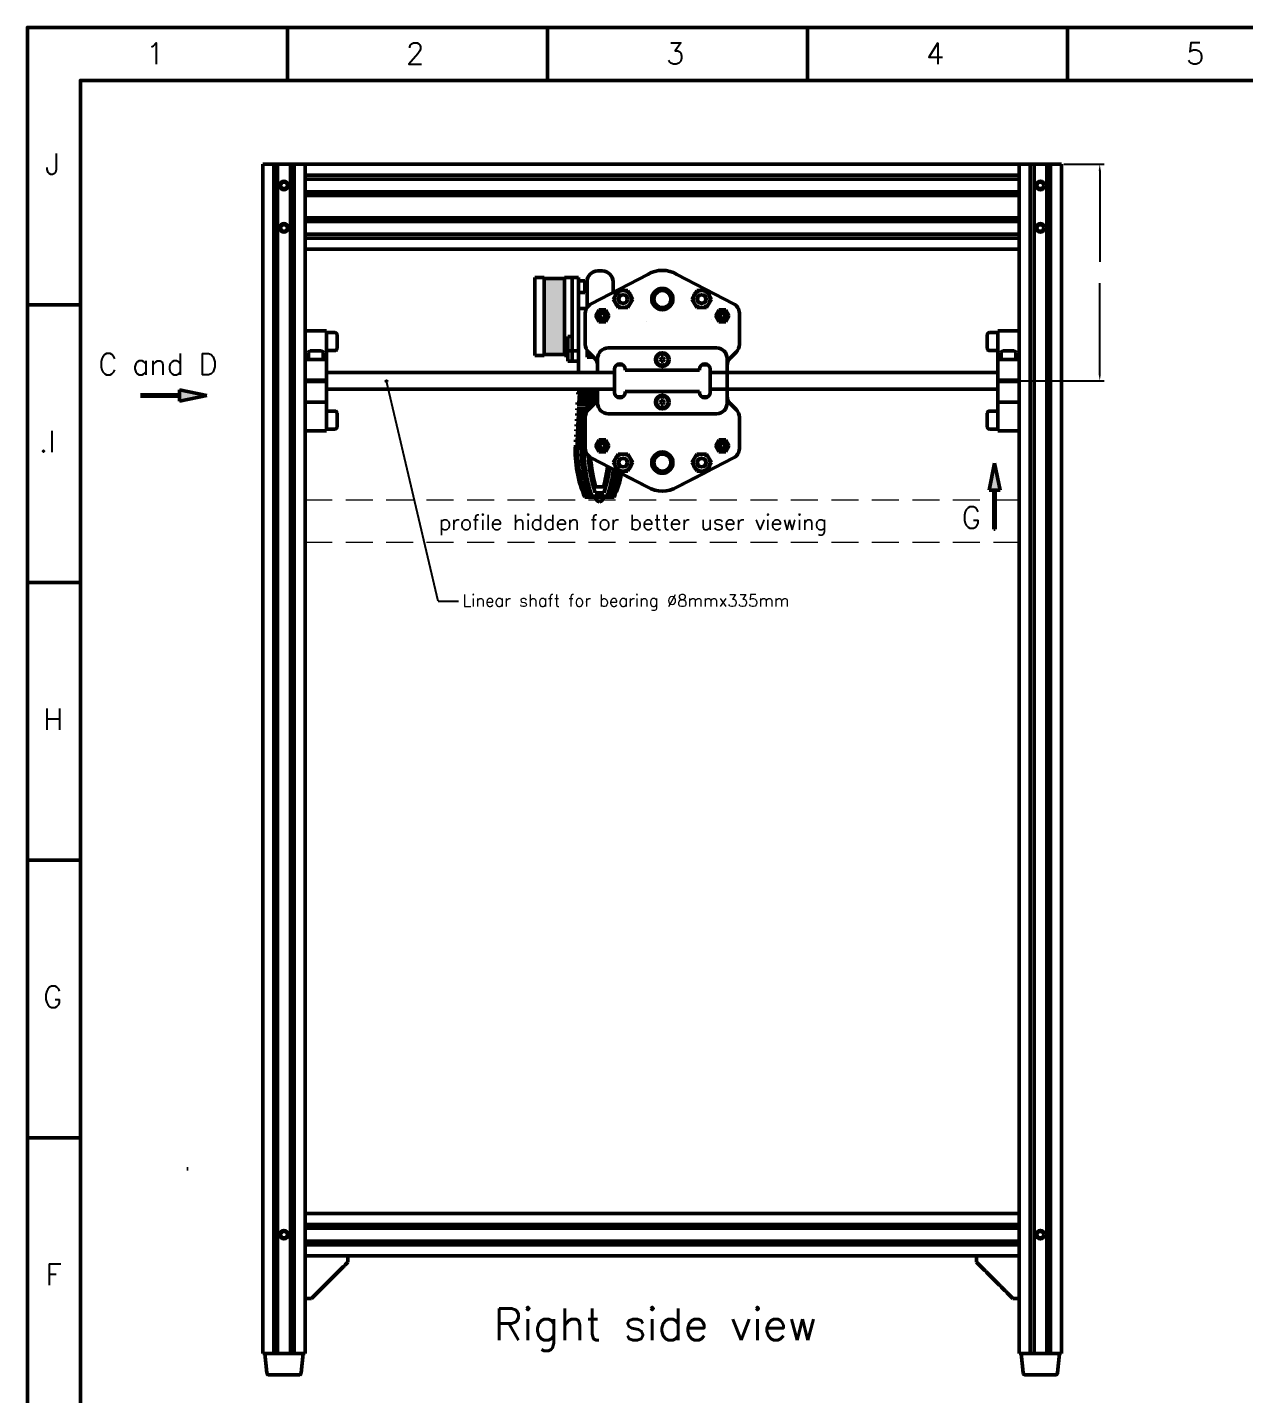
# Model space of a CAD drawing. Extents: x 21047 to 22882, y -7321 to -6014.
# Drawn here: x 21047 to 21619, y -6658 to -6014 of the extents above; entities that cross this region are included whole.
import ezdxf

# ---------------------------------------------------------------- set-up
doc = ezdxf.new("R2010")
doc.units = 0
doc.header["$PDMODE"] = 34
doc.linetypes.add('CENTER', pattern=[50.8, 31.75, -6.35, 6.35, -6.35])
doc.linetypes.add('DASHED', pattern=[19.05, 12.7, -6.35])
doc.layers.get('0').update_dxf_attribs({"lineweight": 0})
for name, color, linetype, lineweight in [('Centro', 1, 'CENTER', 15), ('Extrusora', 4, 'Continuous', 50), ('Fixação e Transmissão', 5, 'Continuous', 50), ('Guias', 30, 'Continuous', 50), ('Hotend', 4, 'Continuous', 50), ('Linha tracejada', 254, 'DASHED', 15), ('Perfis e Cantoneiras', 2, 'Continuous', 50), ('Peças Usinadas', 120, 'Continuous', 50)]:
    doc.layers.add(name, color=color, linetype=linetype, lineweight=lineweight)
doc.layers.add('Cotas', color=90, linetype='Continuous')
doc.layers.add('Hachura', color=9, linetype='Continuous')
doc.styles.get("Standard").update_dxf_attribs({"font": 'romans.shx'})
doc.dimstyles.get("Standard").update_dxf_attribs({"dimtxt": 3, "dimasz": 3, "dimexe": 2, "dimexo": 1, "dimgap": 1, "dimtad": 0, "dimtoh": 1, "dimcen": 0.09, "dimadec": 0, "dimazin": 0, "dimtfac": 1, "dimtdec": 4, "dimtofl": 0, "dimtmove": 0, "dimatfit": 3, "dimfxl": 1, "dimtolj": 1, "dimtzin": 0, "dimarcsym": 0})

# ---------------------------------------------------------------- blocks, each defined once
blk = doc.blocks.new('*D_18')
at = {"color": 0, "linetype": 'ByBlock', "lineweight": -2}
for p, q in [((21534.33, -6078.29), (21553.27, -6078.29)), ((21551.27, -6081.29), (21551.27, -6124.22)), ((21551.27, -6177.29), (21551.27, -6134.36)), ((21514.33, -6180.29), (21553.27, -6180.29))]:
    blk.add_line(p, q, dxfattribs=at)
for points in [[(21551.27, -6078.29), (21550.77, -6081.29), (21551.27, -6078.29), (21551.77, -6081.29)], [(21551.27, -6180.29), (21551.77, -6177.29), (21551.27, -6180.29), (21550.77, -6177.29)]]:
    blk.add_solid(points, dxfattribs=at)
at = {"layer": 'Defpoints', "color": 0, "linetype": 'ByBlock', "lineweight": 0}
for p in [(21533.33, -6078.29), (21551.27, -6078.29), (21513.33, -6180.29), (21551.27, -6180.29)]:
    blk.add_point(p, dxfattribs=at)

msp = doc.modelspace()

# ---------------------------------------------------------------- hatches: boundary and pattern name
at = {"layer": 'Cotas'}
h = msp.add_hatch(color=256, dxfattribs=at)
h.dxf.hatch_style = 1
h.paths.add_polyline_path([(21216.069, -6180.385, 0.2411741), (21215.88, -6180.015, 0.6113775), (21215.157, -6180.385, 1), (21216.069, -6180.385)])
at = {"layer": 'Extrusora'}
h = msp.add_hatch(color=256, dxfattribs=at)
h.dxf.hatch_style = 1
h.paths.add_polyline_path([(21289.798, -6132.148), (21289.798, -6149.983), (21299.371, -6149.983), (21299.371, -6132.148), (21289.798, -6132.148)])
h = msp.add_hatch(color=256, dxfattribs=at)
h.dxf.hatch_style = 1
h.paths.add_polyline_path([(21289.798, -6149.983), (21289.798, -6167.818), (21299.371, -6167.818), (21299.371, -6149.983), (21289.798, -6149.983)])
at = {"layer": 'Perfis e Cantoneiras'}
h = msp.add_hatch(color=130, dxfattribs=at)
h.dxf.hatch_style = 1
h.paths.add_polyline_path([(21118.131, -6189.857), (21130.946, -6187.216), (21118.131, -6184.576), (21118.131, -6187.216), (21118.131, -6189.857)])
h = msp.add_hatch(color=130, dxfattribs=at)
h.dxf.hatch_style = 1
h.paths.add_polyline_path([(21099.867, -6187.529), (21118.131, -6187.529), (21118.131, -6186.904), (21099.867, -6186.904), (21099.867, -6187.529)])
h = msp.add_hatch(color=130, dxfattribs=at)
h.dxf.hatch_style = 1
h.paths.add_polyline_path([(21504.443, -6231.793), (21501.803, -6218.978), (21499.162, -6231.793), (21501.803, -6231.793), (21504.443, -6231.793)])
h = msp.add_hatch(color=130, dxfattribs=at)
h.dxf.hatch_style = 1
h.paths.add_polyline_path([(21502.115, -6250.057), (21502.115, -6231.793), (21501.49, -6231.793), (21501.49, -6250.057), (21502.115, -6250.057)])

# ---------------------------------------------------------------- linework, layer by layer
at = {"layer": 'Centro', "ltscale": 0.1}
msp.add_line((21338.154, -6152.194), (21338.154, -6152.176), dxfattribs=at)
at = {"layer": 'Cotas'}
for q in [(21215.613, -6180.385), (21249.448, -6283.967)]:
    msp.add_line((21239.846, -6283.967), q, dxfattribs=at)
msp.add_circle((21215.613, -6180.385), 0.456, dxfattribs=at)
at = {"layer": 'Extrusora'}
for p, q in [((21285.37, -6168.354), (21285.37, -6131.612)), ((21289.798, -6131.612), (21285.37, -6131.612)), ((21289.798, -6168.354), (21289.798, -6131.612)), ((21289.798, -6132.148), (21299.371, -6132.148)), ((21289.798, -6132.148), (21299.371, -6132.148)), ((21305.909, -6131.612), (21299.371, -6131.612)), ((21299.371, -6168.354), (21299.371, -6131.612)), ((21302.922, -6170.995), (21302.922, -6131.612)), ((21305.909, -6170.995), (21305.909, -6131.612)), ((21305.909, -6133.217), (21308.931, -6133.217)), ((21308.931, -6133.217), (21308.931, -6138.689)), ((21308.931, -6133.217), (21309.213, -6133.499)), ((21309.213, -6133.499), (21309.213, -6138.407)), ((21309.953, -6145.694), (21309.953, -6133.646)), ((21315.026, -6128.574), (21317.123, -6128.574)), ((21322.195, -6138.627), (21322.195, -6133.646)), ((21308.931, -6138.689), (21305.942, -6138.689)), ((21309.213, -6138.407), (21308.931, -6138.689)), ((21305.909, -6146.209), (21309.662, -6146.209)), ((21300.995, -6170.995), (21300.995, -6159.472)), ((21300.995, -6159.472), (21302.922, -6159.472)), ((21300.995, -6166.231), (21305.909, -6166.231)), ((21309.953, -6169.107), (21309.953, -6165.932)), ((21289.798, -6168.354), (21285.37, -6168.354)), ((21289.798, -6167.818), (21299.371, -6167.818)), ((21300.995, -6168.354), (21299.371, -6168.354)), ((21305.909, -6170.995), (21300.995, -6170.995)), ((21305.909, -6170.995), (21305.909, -6176.29)), ((21312.971, -6169.107), (21309.953, -6169.107)), ((21312.433, -6169.107), (21312.433, -6168.57))]:
    msp.add_line(p, q, dxfattribs=at)
for centre, start, end in [((21315.026, -6133.646), 90, 180), ((21317.123, -6133.646), 0, 90)]:
    msp.add_arc(centre, 5.072, start, end, dxfattribs=at)
at = {"layer": 'Fixação e Transmissão'}
for p, q in [((21166.461, -6086.79), (21165.595, -6088.29)), ((21166.461, -6089.79), (21165.595, -6088.29)), ((21166.461, -6089.79), (21166.461, -6089.79)), ((21168.193, -6086.79), (21169.059, -6088.29)), ((21168.193, -6089.79), (21169.059, -6088.29)), ((21522.461, -6086.79), (21521.595, -6088.29)), ((21522.461, -6089.79), (21521.595, -6088.29)), ((21522.461, -6089.79), (21522.461, -6089.79)), ((21524.193, -6086.79), (21525.059, -6088.29)), ((21524.193, -6089.79), (21525.059, -6088.29)), ((21166.461, -6106.79), (21165.595, -6108.29)), ((21166.461, -6109.79), (21165.595, -6108.29)), ((21168.193, -6106.79), (21169.059, -6108.29)), ((21168.193, -6109.79), (21169.059, -6108.29)), ((21522.461, -6106.79), (21521.595, -6108.29)), ((21522.461, -6109.79), (21521.595, -6108.29)), ((21524.193, -6106.79), (21525.059, -6108.29)), ((21524.193, -6109.79), (21525.059, -6108.29)), ((21166.461, -6109.79), (21166.461, -6109.79)), ((21522.461, -6109.79), (21522.461, -6109.79)), ((21324.594, -6137.79), (21322.285, -6141.79)), ((21329.213, -6137.79), (21331.522, -6141.79)), ((21361.594, -6137.79), (21359.285, -6141.79)), ((21366.213, -6137.79), (21368.522, -6141.79)), ((21315.564, -6146.937), (21313.974, -6149.69)), ((21315.564, -6146.937), (21315.564, -6146.937)), ((21318.743, -6146.937), (21320.333, -6149.69)), ((21324.594, -6145.79), (21322.285, -6141.79)), ((21324.594, -6145.79), (21324.594, -6145.79)), ((21329.213, -6145.79), (21331.522, -6141.79)), ((21361.594, -6145.79), (21359.285, -6141.79)), ((21361.594, -6145.79), (21361.594, -6145.79)), ((21365.058, -6143.79), (21365.058, -6143.79)), ((21366.213, -6145.79), (21368.522, -6141.79)), ((21372.064, -6146.937), (21370.474, -6149.69)), ((21372.064, -6146.937), (21372.064, -6146.937)), ((21375.243, -6146.937), (21376.833, -6149.69)), ((21315.564, -6152.443), (21313.974, -6149.69)), ((21318.743, -6152.443), (21320.333, -6149.69)), ((21319.907, -6151.28), (21319.907, -6151.28)), ((21319.907, -6151.28), (21319.907, -6151.28)), ((21368.4, -6151.28), (21368.4, -6151.28)), ((21372.064, -6152.443), (21370.474, -6149.69)), ((21370.9, -6151.28), (21370.9, -6151.28)), ((21375.243, -6152.443), (21376.833, -6149.69)), ((21177.327, -6156.79), (21177.327, -6203.79)), ((21187.327, -6156.79), (21177.327, -6156.79)), ((21187.327, -6156.79), (21187.327, -6203.79)), ((21191.327, -6157.54), (21187.327, -6157.54)), ((21192.327, -6165.04), (21192.327, -6158.54)), ((21498.327, -6165.04), (21498.327, -6158.54)), ((21499.327, -6157.54), (21503.327, -6157.54)), ((21503.327, -6156.79), (21503.327, -6203.79)), ((21503.327, -6156.79), (21513.327, -6156.79)), ((21513.327, -6156.79), (21513.327, -6203.79)), ((21178.827, -6170.29), (21178.827, -6166.995)), ((21179.65, -6166.172), (21185.003, -6166.172)), ((21185.827, -6166.995), (21185.827, -6170.29)), ((21187.327, -6166.04), (21191.327, -6166.04)), ((21503.327, -6166.04), (21499.327, -6166.04)), ((21504.827, -6166.995), (21504.827, -6170.29)), ((21511.003, -6166.172), (21505.65, -6166.172)), ((21511.827, -6170.29), (21511.827, -6166.995)), ((21187.327, -6170.29), (21177.327, -6170.29)), ((21344.875, -6169.374), (21344.346, -6170.29)), ((21344.875, -6171.206), (21344.346, -6170.29)), ((21345.932, -6169.374), (21346.461, -6170.29)), ((21345.932, -6171.206), (21346.461, -6170.29)), ((21348.157, -6168.701), (21348.157, -6168.701)), ((21503.327, -6170.29), (21513.327, -6170.29)), ((21187.327, -6180.04), (21177.327, -6180.04)), ((21187.327, -6180.54), (21177.327, -6180.54)), ((21503.327, -6180.04), (21513.327, -6180.04)), ((21503.327, -6180.54), (21513.327, -6180.54)), ((21187.327, -6190.29), (21177.327, -6190.29)), ((21344.875, -6189.374), (21344.346, -6190.29)), ((21344.875, -6191.206), (21344.346, -6190.29)), ((21345.932, -6189.374), (21346.461, -6190.29)), ((21345.932, -6191.206), (21346.461, -6190.29)), ((21348.157, -6191.88), (21348.157, -6191.88)), ((21503.327, -6190.29), (21513.327, -6190.29)), ((21187.327, -6194.54), (21191.327, -6194.54)), ((21192.327, -6195.54), (21192.327, -6202.04)), ((21498.327, -6195.54), (21498.327, -6202.04)), ((21503.327, -6194.54), (21499.327, -6194.54)), ((21187.327, -6203.79), (21177.327, -6203.79)), ((21191.327, -6203.04), (21187.327, -6203.04)), ((21499.327, -6203.04), (21503.327, -6203.04)), ((21503.327, -6203.79), (21513.327, -6203.79)), ((21315.564, -6208.137), (21313.974, -6210.89)), ((21315.564, -6213.643), (21313.974, -6210.89)), ((21318.743, -6208.137), (21320.333, -6210.89)), ((21318.743, -6213.643), (21320.333, -6210.89)), ((21319.907, -6209.301), (21319.907, -6209.301)), ((21372.064, -6208.137), (21370.474, -6210.89)), ((21372.064, -6213.643), (21370.474, -6210.89)), ((21370.9, -6209.301), (21370.9, -6209.301)), ((21375.243, -6208.137), (21376.833, -6210.89)), ((21375.243, -6213.643), (21376.833, -6210.89)), ((21315.564, -6213.643), (21315.564, -6213.643)), ((21324.594, -6214.79), (21322.285, -6218.79)), ((21324.594, -6214.79), (21324.594, -6214.79)), ((21329.213, -6214.79), (21331.522, -6218.79)), ((21361.594, -6214.79), (21359.285, -6218.79)), ((21361.594, -6214.79), (21361.594, -6214.79)), ((21365.058, -6216.79), (21365.058, -6216.79)), ((21366.213, -6214.79), (21368.522, -6218.79)), ((21372.064, -6213.643), (21372.064, -6213.643)), ((21324.594, -6222.79), (21322.285, -6218.79)), ((21325.097, -6223.453), (21338.532, -6230.39)), ((21329.213, -6222.79), (21331.522, -6218.79)), ((21365.71, -6223.453), (21352.275, -6230.39)), ((21361.594, -6222.79), (21359.285, -6218.79)), ((21365.058, -6220.79), (21365.058, -6220.79)), ((21366.213, -6222.79), (21368.522, -6218.79)), ((21336.568, -6229.378), (21336.568, -6229.376)), ((21166.461, -6580.79), (21165.595, -6582.29)), ((21166.461, -6583.79), (21165.595, -6582.29)), ((21168.193, -6580.79), (21169.059, -6582.29)), ((21168.193, -6583.79), (21169.059, -6582.29)), ((21522.461, -6580.79), (21521.595, -6582.29)), ((21522.461, -6583.79), (21521.595, -6582.29)), ((21522.461, -6583.79), (21522.461, -6583.79)), ((21524.193, -6580.79), (21525.059, -6582.29)), ((21524.193, -6583.79), (21525.059, -6582.29))]:
    msp.add_line(p, q, dxfattribs=at)
at = {"layer": 'Fixação e Transmissão', "ltscale": 0.1}
for p, q in [((21168.193, -6086.79), (21166.461, -6086.79)), ((21168.193, -6089.79), (21166.461, -6089.79)), ((21524.193, -6086.79), (21522.461, -6086.79)), ((21524.193, -6089.79), (21522.461, -6089.79)), ((21168.193, -6106.79), (21166.461, -6106.79)), ((21524.193, -6106.79), (21522.461, -6106.79)), ((21168.193, -6109.79), (21166.461, -6109.79)), ((21524.193, -6109.79), (21522.461, -6109.79)), ((21329.213, -6137.79), (21324.594, -6137.79)), ((21366.213, -6137.79), (21361.594, -6137.79)), ((21318.743, -6146.937), (21315.564, -6146.937)), ((21329.213, -6145.79), (21324.594, -6145.79)), ((21366.213, -6145.79), (21361.594, -6145.79)), ((21375.243, -6146.937), (21372.064, -6146.937)), ((21318.743, -6152.443), (21315.564, -6152.443)), ((21375.243, -6152.443), (21372.064, -6152.443)), ((21345.932, -6169.374), (21344.875, -6169.374)), ((21345.932, -6171.206), (21344.875, -6171.206)), ((21345.932, -6189.374), (21344.875, -6189.374)), ((21345.932, -6191.206), (21344.875, -6191.206)), ((21318.743, -6208.137), (21315.564, -6208.137)), ((21375.243, -6208.137), (21372.064, -6208.137)), ((21318.743, -6213.643), (21315.564, -6213.643)), ((21329.213, -6214.79), (21324.594, -6214.79)), ((21366.213, -6214.79), (21361.594, -6214.79)), ((21375.243, -6213.643), (21372.064, -6213.643)), ((21329.213, -6222.79), (21324.594, -6222.79)), ((21366.213, -6222.79), (21361.594, -6222.79)), ((21168.193, -6580.79), (21166.461, -6580.79)), ((21168.193, -6583.79), (21166.461, -6583.79)), ((21524.193, -6580.79), (21522.461, -6580.79)), ((21524.193, -6583.79), (21522.461, -6583.79))]:
    msp.add_line(p, q, dxfattribs=at)
at = {"layer": 'Fixação e Transmissão'}
for centre, radius in [((21167.327, -6088.29), 1.732), ((21523.327, -6088.29), 1.732), ((21167.327, -6108.29), 1.732), ((21523.327, -6108.29), 1.732), ((21326.904, -6141.79), 4), ((21326.904, -6141.79), 2), ((21345.404, -6141.79), 4), ((21363.904, -6141.79), 4), ((21363.904, -6141.79), 2), ((21317.154, -6149.69), 2.753), ((21373.654, -6149.69), 2.753), ((21317.154, -6149.69), 1.201), ((21373.654, -6149.69), 1.201), ((21345.404, -6170.29), 2.75), ((21345.404, -6190.29), 2.75), ((21317.154, -6210.89), 2.753), ((21317.154, -6210.89), 1.201), ((21373.654, -6210.89), 2.753), ((21373.654, -6210.89), 1.201), ((21326.904, -6218.79), 4), ((21326.904, -6218.79), 2), ((21345.404, -6218.79), 4), ((21363.904, -6218.79), 4), ((21363.904, -6218.79), 2), ((21167.327, -6582.29), 1.732), ((21523.327, -6582.29), 1.732)]:
    msp.add_circle(centre, radius, dxfattribs=at)
for centre, radius, start, end in [((21191.327, -6158.54), 1, 360, 90), ((21499.327, -6158.54), 1, 90, 180), ((21179.65, -6166.995), 0.824, 90, 180), ((21185.003, -6166.995), 0.824, 0, 90), ((21191.327, -6165.04), 1, 270, 360), ((21499.327, -6165.04), 1, 180, 270), ((21505.65, -6166.995), 0.824, 90, 180), ((21511.003, -6166.995), 0.824, 360, 90), ((21191.327, -6195.54), 1, 0, 90), ((21499.327, -6195.54), 1, 90, 180), ((21191.327, -6202.04), 1, 270, 360), ((21499.327, -6202.04), 1, 180, 270)]:
    msp.add_arc(centre, radius, start, end, dxfattribs=at)
at = {"layer": 'Guias'}
for p, q in [((21323.904, -6172.79), (21326.904, -6172.79)), ((21366.904, -6172.79), (21363.904, -6172.79)), ((21323.904, -6187.79), (21326.904, -6187.79)), ((21366.904, -6187.79), (21363.904, -6187.79))]:
    msp.add_line(p, q, dxfattribs=at)
at = {"layer": 'Hachura'}
for centre, radius in [((21326.904, -6141.79), 2.5), ((21363.904, -6141.79), 2.5), ((21317.154, -6149.69), 1.501), ((21373.654, -6149.69), 1.501), ((21317.154, -6210.89), 1.501), ((21373.654, -6210.89), 1.501), ((21326.904, -6218.79), 2.5), ((21363.904, -6218.79), 2.5)]:
    msp.add_circle(centre, radius, dxfattribs=at)
at = {"layer": 'Hotend'}
for p, q in [((21305.584, -6186.541), (21305.624, -6185.719)), ((21314.904, -6185.719), (21305.624, -6185.719)), ((21306.069, -6185.719), (21306.069, -6184.29)), ((21305.35, -6191.389), (21305.389, -6190.566)), ((21313.055, -6191.389), (21305.35, -6191.389)), ((21313.829, -6190.566), (21305.389, -6190.566)), ((21314.658, -6189.017), (21305.464, -6189.017)), ((21314.851, -6188.194), (21305.504, -6188.194)), ((21314.904, -6186.541), (21305.584, -6186.541)), ((21310.042, -6191.389), (21310, -6193.272)), ((21310.096, -6189.017), (21310.061, -6190.566)), ((21310.152, -6186.541), (21310.115, -6188.194)), ((21304.974, -6199.16), (21305.014, -6198.337)), ((21309.154, -6199.16), (21304.974, -6199.16)), ((21309.154, -6198.337), (21305.014, -6198.337)), ((21305.101, -6196.544), (21305.14, -6195.721)), ((21309.221, -6196.544), (21305.101, -6196.544)), ((21309.43, -6195.721), (21305.14, -6195.721)), ((21305.219, -6194.095), (21305.259, -6193.272)), ((21310.368, -6194.095), (21305.219, -6194.095)), ((21311.172, -6193.272), (21305.259, -6193.272)), ((21309.981, -6194.095), (21309.969, -6194.624)), ((21304.737, -6204.062), (21304.777, -6203.24)), ((21309.154, -6204.062), (21304.737, -6204.062)), ((21309.154, -6203.24), (21304.777, -6203.24)), ((21304.856, -6201.6), (21304.896, -6200.778)), ((21309.154, -6201.6), (21304.856, -6201.6)), ((21309.154, -6200.778), (21304.896, -6200.778)), ((21306.447, -6205.698), (21306.447, -6204.062)), ((21304.454, -6210.594), (21309.154, -6210.594)), ((21304.5, -6208.963), (21304.54, -6208.141)), ((21309.154, -6208.963), (21304.5, -6208.963)), ((21309.154, -6208.141), (21304.54, -6208.141)), ((21304.618, -6206.52), (21304.658, -6205.698)), ((21309.154, -6206.52), (21304.618, -6206.52)), ((21309.154, -6205.698), (21304.658, -6205.698)), ((21306.447, -6208.141), (21306.447, -6206.52)), ((21308.521, -6208.963), (21308.521, -6210.594)), ((21314.012, -6230.15), (21315.827, -6230.15)), ((21317.641, -6230.15), (21315.827, -6230.15)), ((21315.827, -6234.638), (21308.794, -6234.638)), ((21308.972, -6235.04), (21315.827, -6235.04)), ((21310.176, -6234.638), (21310.579, -6235.04)), ((21311.456, -6234.638), (21311.859, -6235.04)), ((21312.264, -6234.638), (21312.666, -6235.04)), ((21313.788, -6233.002), (21315.827, -6233.002)), ((21317.865, -6233.002), (21315.827, -6233.002)), ((21315.827, -6234.638), (21322.859, -6234.638)), ((21322.682, -6235.04), (21315.827, -6235.04)), ((21319.39, -6234.638), (21318.987, -6235.04)), ((21320.197, -6234.638), (21319.795, -6235.04)), ((21321.477, -6234.638), (21321.075, -6235.04)), ((21176.327, -6638.29), (21158.327, -6638.29)), ((21158.327, -6638.29), (21159.237, -6647.39)), ((21176.327, -6638.29), (21175.417, -6647.39)), ((21532.327, -6638.29), (21514.327, -6638.29)), ((21514.327, -6638.29), (21515.237, -6647.39)), ((21532.327, -6638.29), (21531.417, -6647.39)), ((21174.422, -6648.29), (21160.232, -6648.29)), ((21530.422, -6648.29), (21516.232, -6648.29))]:
    msp.add_line(p, q, dxfattribs=at)
for centre, radius, start, end in [((21357.503, -6213.432), 53.124, 176.937027, 204.000785), ((21355.822, -6213.542), 50.285, 176.638229, 204.804283), ((21365.036, -6213.316), 57.666, 177.294028, 201.699805), ((21378.092, -6212.078), 69.586, 178.777286, 198.91671), ((21376.019, -6212.304), 65.582, 182.888243, 198.397023), ((21377.119, -6212.304), 65.582, 183.681587, 195.789677), ((21254.534, -6212.304), 65.582, 344.210323, 352.726075), ((21255.635, -6212.304), 65.582, 341.602977, 352.257071), ((21253.562, -6212.078), 69.586, 341.08329, 351.741706), ((21266.617, -6213.316), 57.666, 338.300195, 350.694337), ((21275.831, -6213.542), 50.285, 335.195717, 348.615701), ((21274.151, -6213.432), 53.124, 335.999215, 348.496996), ((21316.666, -6234.534), 2.882, 189.531564, 253.067695), ((21314.987, -6234.534), 2.882, 286.932305, 350.468436), ((21160.232, -6647.29), 1, 185.710593, 270), ((21174.422, -6647.29), 1, 270, 354.289407), ((21516.232, -6647.29), 1, 185.710593, 270), ((21530.422, -6647.29), 1, 270, 354.289407)]:
    msp.add_arc(centre, radius, start, end, dxfattribs=at)
at = {"layer": 'Linha tracejada'}
for p, q in [((21177.327, -6236.29), (21513.327, -6236.29)), ((21177.327, -6256.29), (21513.327, -6256.29))]:
    msp.add_line(p, q, dxfattribs=at)
at = {"layer": 'Perfis e Cantoneiras'}
for p, q in [((21157.327, -6078.29), (21177.327, -6078.29)), ((21157.327, -6638.29), (21157.327, -6078.29)), ((21162.527, -6638.29), (21162.527, -6078.29)), ((21164.327, -6638.29), (21164.327, -6078.29)), ((21170.327, -6638.29), (21170.327, -6078.29)), ((21172.127, -6638.29), (21172.127, -6078.29)), ((21177.327, -6078.29), (21513.327, -6078.29)), ((21177.327, -6638.29), (21177.327, -6078.29)), ((21513.327, -6118.29), (21513.327, -6078.29)), ((21513.327, -6078.29), (21533.327, -6078.29)), ((21513.327, -6638.29), (21513.327, -6078.29)), ((21518.527, -6638.29), (21518.527, -6078.29)), ((21520.327, -6638.29), (21520.327, -6078.29)), ((21526.327, -6638.29), (21526.327, -6078.29)), ((21528.127, -6638.29), (21528.127, -6078.29)), ((21533.327, -6638.29), (21533.327, -6078.29)), ((21177.327, -6083.49), (21513.327, -6083.49)), ((21177.327, -6085.29), (21513.327, -6085.29)), ((21177.327, -6091.29), (21513.327, -6091.29)), ((21177.327, -6093.09), (21513.327, -6093.09)), ((21177.327, -6103.49), (21513.327, -6103.49)), ((21177.327, -6105.29), (21513.327, -6105.29)), ((21177.327, -6111.29), (21513.327, -6111.29)), ((21177.327, -6113.09), (21513.327, -6113.09)), ((21177.327, -6118.29), (21513.327, -6118.29)), ((21177.327, -6572.29), (21513.327, -6572.29)), ((21177.327, -6577.49), (21513.327, -6577.49)), ((21177.327, -6579.29), (21513.327, -6579.29)), ((21177.327, -6585.29), (21513.327, -6585.29)), ((21177.327, -6587.09), (21513.327, -6587.09)), ((21177.327, -6592.29), (21513.327, -6592.29)), ((21157.327, -6638.29), (21177.327, -6638.29)), ((21513.327, -6638.29), (21533.327, -6638.29))]:
    msp.add_line(p, q, dxfattribs=at)
at = {"layer": 'Perfis e Cantoneiras', "color": 130}
for p, q in [((21118.131, -6189.857), (21118.131, -6184.576)), ((21130.946, -6187.216), (21118.131, -6184.576)), ((21118.131, -6186.904), (21099.867, -6186.904)), ((21118.131, -6187.529), (21099.867, -6187.529)), ((21109.867, -6186.904), (21109.867, -6187.529)), ((21118.131, -6186.904), (21118.131, -6187.529)), ((21130.946, -6187.216), (21118.131, -6189.857)), ((21501.803, -6218.978), (21499.162, -6231.793)), ((21501.803, -6218.978), (21504.443, -6231.793)), ((21504.443, -6231.793), (21499.162, -6231.793)), ((21501.49, -6231.793), (21501.49, -6250.057)), ((21501.49, -6231.793), (21502.115, -6231.793)), ((21502.115, -6231.793), (21502.115, -6250.057)), ((21501.49, -6250.057), (21502.115, -6250.057)), ((21121.638, -6551.211), (21122.263, -6551.211))]:
    msp.add_line(p, q, dxfattribs=at)
at = {"layer": 'Perfis e Cantoneiras', "color": 30}
for p, q in [((21196.327, -6592.29), (21177.327, -6592.29)), ((21177.327, -6592.29), (21177.327, -6611.29)), ((21177.327, -6592.29), (21196.327, -6592.29)), ((21177.327, -6611.29), (21177.327, -6592.29)), ((21197.327, -6595.29), (21197.327, -6592.29)), ((21197.327, -6595.29), (21197.327, -6592.29)), ((21493.327, -6595.29), (21493.327, -6592.29)), ((21493.327, -6595.29), (21493.327, -6592.29)), ((21494.327, -6592.29), (21513.327, -6592.29)), ((21513.327, -6592.29), (21494.327, -6592.29)), ((21513.327, -6592.29), (21513.327, -6611.29)), ((21513.327, -6611.29), (21513.327, -6592.29)), ((21177.327, -6612.29), (21180.327, -6612.29)), ((21177.327, -6612.29), (21180.327, -6612.29)), ((21513.327, -6612.29), (21510.327, -6612.29)), ((21513.327, -6612.29), (21510.327, -6612.29))]:
    msp.add_line(p, q, dxfattribs=at)
at = {"layer": 'Perfis e Cantoneiras'}
for centre in [(21167.327, -6088.29), (21523.327, -6088.29), (21167.327, -6108.29), (21523.327, -6108.29), (21167.327, -6582.29), (21523.327, -6582.29)]:
    msp.add_circle(centre, 2, dxfattribs=at)
at = {"layer": 'Perfis e Cantoneiras', "color": 30}
for points, degree in [([(21197.327, -6595.29), (21180.327, -6612.29)], 1), ([(21196.522, -6592.29), (21196.327, -6592.29)], 1), ([(21196.71, -6592.29), (21196.619, -6592.29), (21196.522, -6592.29)], 2), ([(21196.883, -6592.29), (21196.801, -6592.29), (21196.71, -6592.29)], 2), ([(21197.034, -6592.29), (21196.964, -6592.29), (21196.883, -6592.29)], 2), ([(21197.158, -6592.29), (21197.104, -6592.29), (21197.034, -6592.29)], 2), ([(21197.251, -6592.29), (21197.213, -6592.29), (21197.158, -6592.29)], 2), ([(21197.308, -6592.29), (21197.289, -6592.29), (21197.251, -6592.29)], 2), ([(21197.327, -6592.29), (21197.327, -6592.29), (21197.308, -6592.29)], 2), ([(21493.327, -6592.29), (21493.327, -6592.29), (21493.346, -6592.29)], 2), ([(21493.327, -6595.29), (21510.327, -6612.29)], 1), ([(21493.346, -6592.29), (21493.365, -6592.29), (21493.403, -6592.29)], 2), ([(21493.403, -6592.29), (21493.441, -6592.29), (21493.496, -6592.29)], 2), ([(21493.496, -6592.29), (21493.55, -6592.29), (21493.62, -6592.29)], 2), ([(21493.62, -6592.29), (21493.69, -6592.29), (21493.771, -6592.29)], 2), ([(21493.771, -6592.29), (21493.853, -6592.29), (21493.944, -6592.29)], 2), ([(21493.944, -6592.29), (21494.035, -6592.29), (21494.132, -6592.29)], 2), ([(21494.132, -6592.29), (21494.327, -6592.29)], 1), ([(21177.327, -6611.29), (21177.327, -6611.46), (21177.327, -6611.621), (21177.327, -6611.726), (21177.327, -6611.822), (21177.327, -6611.916), (21177.327, -6611.997), (21177.327, -6612.035), (21177.327, -6612.072), (21177.327, -6612.105), (21177.327, -6612.137), (21177.327, -6612.164), (21177.327, -6612.191), (21177.327, -6612.213), (21177.327, -6612.234), (21177.327, -6612.25), (21177.327, -6612.265), (21177.327, -6612.275), (21177.327, -6612.284), (21177.327, -6612.287), (21177.327, -6612.29)], 2), ([(21177.327, -6611.485), (21177.327, -6611.582), (21177.327, -6611.673)], 2), ([(21177.327, -6611.673), (21177.327, -6611.764), (21177.327, -6611.846)], 2), ([(21177.327, -6611.846), (21177.327, -6611.928), (21177.327, -6611.997)], 2), ([(21177.327, -6611.997), (21177.327, -6612.067), (21177.327, -6612.122)], 2), ([(21177.327, -6612.122), (21177.327, -6612.176), (21177.327, -6612.214)], 2), ([(21177.327, -6612.214), (21177.327, -6612.252), (21177.327, -6612.271)], 2), ([(21177.327, -6612.271), (21177.327, -6612.29), (21177.327, -6612.29)], 2), ([(21513.327, -6611.29), (21513.327, -6611.46), (21513.327, -6611.621), (21513.327, -6611.726), (21513.327, -6611.822), (21513.327, -6611.916), (21513.327, -6611.997), (21513.327, -6612.035), (21513.327, -6612.072), (21513.327, -6612.105), (21513.327, -6612.137), (21513.327, -6612.164), (21513.327, -6612.191), (21513.327, -6612.213), (21513.327, -6612.234), (21513.327, -6612.25), (21513.327, -6612.265), (21513.327, -6612.275), (21513.327, -6612.284), (21513.327, -6612.287), (21513.327, -6612.29)], 2), ([(21513.327, -6611.485), (21513.327, -6611.582), (21513.327, -6611.673)], 2), ([(21513.327, -6611.673), (21513.327, -6611.764), (21513.327, -6611.846)], 2), ([(21513.327, -6611.846), (21513.327, -6611.928), (21513.327, -6611.997)], 2), ([(21513.327, -6611.997), (21513.327, -6612.067), (21513.327, -6612.122)], 2), ([(21513.327, -6612.122), (21513.327, -6612.176), (21513.327, -6612.214)], 2), ([(21513.327, -6612.214), (21513.327, -6612.252), (21513.327, -6612.271)], 2), ([(21513.327, -6612.271), (21513.327, -6612.29), (21513.327, -6612.29)], 2)]:
    msp.add_open_spline(points, degree=degree, dxfattribs=at)
for points in [[(21197.327, -6592.29), (21197.325, -6592.29), (21197.323, -6592.29), (21197.321, -6592.29), (21197.314, -6592.29), (21197.308, -6592.29), (21197.302, -6592.29), (21197.292, -6592.29), (21197.281, -6592.29), (21197.271, -6592.29), (21197.257, -6592.29), (21197.242, -6592.29), (21197.228, -6592.29), (21197.21, -6592.29), (21197.192, -6592.29), (21197.174, -6592.29), (21197.152, -6592.29), (21197.13, -6592.29), (21197.109, -6592.29), (21197.084, -6592.29), (21197.059, -6592.29), (21197.034, -6592.29), (21197.006, -6592.29), (21196.978, -6592.29), (21196.951, -6592.29), (21196.891, -6592.29), (21196.828, -6592.29), (21196.761, -6592.29), (21196.625, -6592.29), (21196.477, -6592.29), (21196.327, -6592.29)], [(21493.327, -6592.29), (21493.329, -6592.29), (21493.331, -6592.29), (21493.333, -6592.29), (21493.34, -6592.29), (21493.346, -6592.29), (21493.352, -6592.29), (21493.362, -6592.29), (21493.373, -6592.29), (21493.383, -6592.29), (21493.397, -6592.29), (21493.412, -6592.29), (21493.426, -6592.29), (21493.444, -6592.29), (21493.462, -6592.29), (21493.48, -6592.29), (21493.502, -6592.29), (21493.524, -6592.29), (21493.545, -6592.29), (21493.57, -6592.29), (21493.595, -6592.29), (21493.62, -6592.29), (21493.648, -6592.29), (21493.676, -6592.29), (21493.703, -6592.29), (21493.763, -6592.29), (21493.826, -6592.29), (21493.893, -6592.29), (21494.029, -6592.29), (21494.177, -6592.29), (21494.327, -6592.29)]]:
    msp.add_open_spline(points, degree=3, knots=[0, 0, 0, 0, 0.1122, 0.1122, 0.1122, 0.224399, 0.224399, 0.224399, 0.336599, 0.336599, 0.336599, 0.448799, 0.448799, 0.448799, 0.560999, 0.560999, 0.560999, 0.673198, 0.673198, 0.673198, 0.785398, 0.785398, 0.785398, 0.897598, 0.897598, 0.897598, 1.122, 1.122, 1.122, 1.5708, 1.5708, 1.5708, 1.5708], dxfattribs=at)
at = {"layer": 'Peças Usinadas'}
for p, q in [((21168.93, -6013.864), (21168.93, -6038.864)), ((21291.312, -6013.864), (21291.312, -6038.864)), ((21413.694, -6013.864), (21413.694, -6038.864)), ((21536.076, -6013.864), (21536.076, -6038.864)), ((21311.859, -6143.964), (21338.532, -6130.191)), ((21378.948, -6143.964), (21352.275, -6130.191)), ((21071.549, -6144.578), (21046.549, -6144.578)), ((21309.154, -6158.29), (21309.154, -6148.406)), ((21381.654, -6158.29), (21381.654, -6148.406)), ((21309.154, -6158.29), (21309.154, -6161.29)), ((21381.654, -6158.29), (21381.654, -6161.29)), ((21309.154, -6161.29), (21309.154, -6163.219)), ((21310.618, -6166.755), (21313.439, -6169.576)), ((21380.189, -6166.755), (21377.368, -6169.576)), ((21381.654, -6161.29), (21381.654, -6163.219)), ((21314.904, -6173.111), (21314.904, -6176.29)), ((21375.904, -6173.111), (21375.904, -6187.469)), ((21322.904, -6180.29), (21322.904, -6174.79)), ((21327.904, -6175.29), (21327.904, -6174.79)), ((21362.904, -6175.29), (21362.904, -6174.79)), ((21367.904, -6180.29), (21367.904, -6174.79)), ((21314.904, -6184.29), (21314.904, -6187.469)), ((21322.904, -6180.29), (21322.904, -6185.79)), ((21322.904, -6185.79), (21322.904, -6180.29)), ((21327.904, -6185.79), (21327.904, -6185.29)), ((21362.904, -6185.79), (21362.904, -6185.29)), ((21367.904, -6180.29), (21367.904, -6185.79)), ((21367.904, -6185.79), (21367.904, -6180.29)), ((21310.618, -6193.826), (21313.439, -6191.005)), ((21380.189, -6193.826), (21377.368, -6191.005)), ((21309.154, -6199.29), (21309.154, -6197.361)), ((21381.654, -6199.29), (21381.654, -6197.361)), ((21309.154, -6199.29), (21309.154, -6202.29)), ((21309.154, -6202.29), (21309.154, -6212.174)), ((21381.654, -6199.29), (21381.654, -6202.29)), ((21381.654, -6202.29), (21381.654, -6212.174)), ((21311.859, -6216.617), (21338.532, -6230.39)), ((21378.948, -6216.617), (21352.275, -6230.39)), ((21071.549, -6275.293), (21046.549, -6275.293)), ((21071.549, -6406.008), (21046.549, -6406.008)), ((21071.549, -6536.723), (21046.549, -6536.723))]:
    msp.add_line(p, q, dxfattribs=at)
at = {"layer": 'Peças Usinadas', "ltscale": 0.15}
for p, q in [((21319.904, -6164.79), (21370.904, -6164.79)), ((21314.904, -6169.79), (21314.904, -6173.111)), ((21375.904, -6169.79), (21375.904, -6173.111)), ((21314.904, -6187.469), (21314.904, -6190.79)), ((21375.904, -6187.469), (21375.904, -6190.79)), ((21319.904, -6195.79), (21370.904, -6195.79))]:
    msp.add_line(p, q, dxfattribs=at)
at = {"layer": 'Peças Usinadas', "color": 7, "ltscale": 0.25}
for p, q in [((21322.904, -6176.29), (21187.327, -6176.29)), ((21367.904, -6176.29), (21503.327, -6176.29)), ((21322.904, -6184.29), (21187.327, -6184.29)), ((21367.904, -6184.29), (21503.327, -6184.29))]:
    msp.add_line(p, q, dxfattribs=at)
at = {"layer": 'Peças Usinadas', "ltscale": 0.1}
for p, q in [((21327.904, -6175.29), (21362.904, -6175.29)), ((21327.904, -6185.29), (21362.904, -6185.29))]:
    msp.add_line(p, q, dxfattribs=at)
at = {"layer": 'Peças Usinadas', "flags": 128}
for points in [[(21046.549, -7321.013), (22882.278, -7321.013), (22882.278, -6013.864), (21046.549, -6013.864)], [(21071.549, -7296.013), (22857.278, -7296.013), (22857.278, -6038.864), (21071.549, -6038.864)]]:
    msp.add_lwpolyline(points, close=True, dxfattribs=at)
at = {"layer": 'Peças Usinadas'}
for centre, radius in [((21345.404, -6141.79), 5), ((21345.404, -6170.29), 3.256), ((21345.404, -6190.29), 3.256), ((21345.404, -6218.79), 5)]:
    msp.add_circle(centre, radius, dxfattribs=at)
for centre, radius, start, end in [((21345.404, -6141.664), 13.374, 59.080939, 120.919061), ((21314.154, -6148.406), 5, 117.310504, 180), ((21376.654, -6148.406), 5, 0, 62.689496), ((21314.154, -6163.219), 5, 180, 225), ((21376.654, -6163.219), 5, 315, 360), ((21309.904, -6173.111), 5, 0, 45), ((21325.404, -6174.79), 2.5, 0, 180), ((21365.404, -6174.79), 2.5, 0, 180), ((21380.904, -6173.111), 5, 135, 180), ((21325.404, -6185.79), 2.5, 180, 360), ((21365.404, -6185.79), 2.5, 180, 360), ((21309.904, -6187.469), 5, 315, 360), ((21380.904, -6187.469), 5, 180, 225), ((21314.154, -6197.361), 5, 135, 180), ((21376.654, -6197.361), 5, 360, 45), ((21314.154, -6212.174), 5, 180, 242.689496), ((21376.654, -6212.174), 5, 297.310504, 360), ((21345.404, -6218.77), 13.5, 239.401427, 300.598573)]:
    msp.add_arc(centre, radius, start, end, dxfattribs=at)
at = {"layer": 'Peças Usinadas', "ltscale": 0.15}
for centre, start, end in [((21319.904, -6169.79), 90, 180), ((21370.904, -6169.79), 360, 90), ((21319.904, -6190.79), 180, 270), ((21370.904, -6190.79), 270, 360)]:
    msp.add_arc(centre, 5, start, end, dxfattribs=at)

# ---------------------------------------------------------------- texts
at = {"layer": 'Cotas'}
for s, height, p in [('1', 10, (21102.411, -6031.171)), ('2', 10, (21224.793, -6031.171)), ('3', 10, (21347.175, -6031.171)), ('4', 10, (21469.557, -6031.171)), ('5', 10, (21591.939, -6031.171)), ('J', 10, (21055.026, -6083.18)), ('.I', 10, (21052.026, -6213.895)), ('Linear shaft for bearing %%c8mmx335mm', 5.67, (21251.308, -6286.598)), ('H', 10, (21054.026, -6344.61)), ('G', 10, (21054.026, -6475.325)), ('F', 10, (21055.026, -6606.04))]:
    msp.add_text(s, height=height, dxfattribs=at).set_placement(p)
at = {"layer": 'Cotas', "color": 7}
for s, height, p in [('profile hidden for better user viewing', 7.2, (21240.22, -6250.517)), ('Right side view', 15, (21266.071, -6631.992))]:
    msp.add_text(s, height=height, dxfattribs=at).set_placement(p)
at = {"layer": 'Perfis e Cantoneiras', "color": 130}
for s, p in [('C and D', (21079.957, -6177.488)), ('G', (21486.281, -6249.661))]:
    msp.add_text(s, height=10, dxfattribs=at).set_placement(p)

# ---------------------------------------------------------------- dimensions: what is measured, and where the dimension line sits
at = {"layer": 'Cotas'}
dim = msp.add_linear_dim(base=(21551.269, -6078.29), p1=(21513.333, -6180.294), p2=(21533.327, -6078.29), angle=90, dimstyle='Standard', override={"dimpost": '<>'}, dxfattribs=at)
dim.commit()
dim.dimension.update_dxf_attribs({"geometry": '*D_18', "text_midpoint": (21551.269, -6129.292)})

doc.saveas('drawing.dxf')
